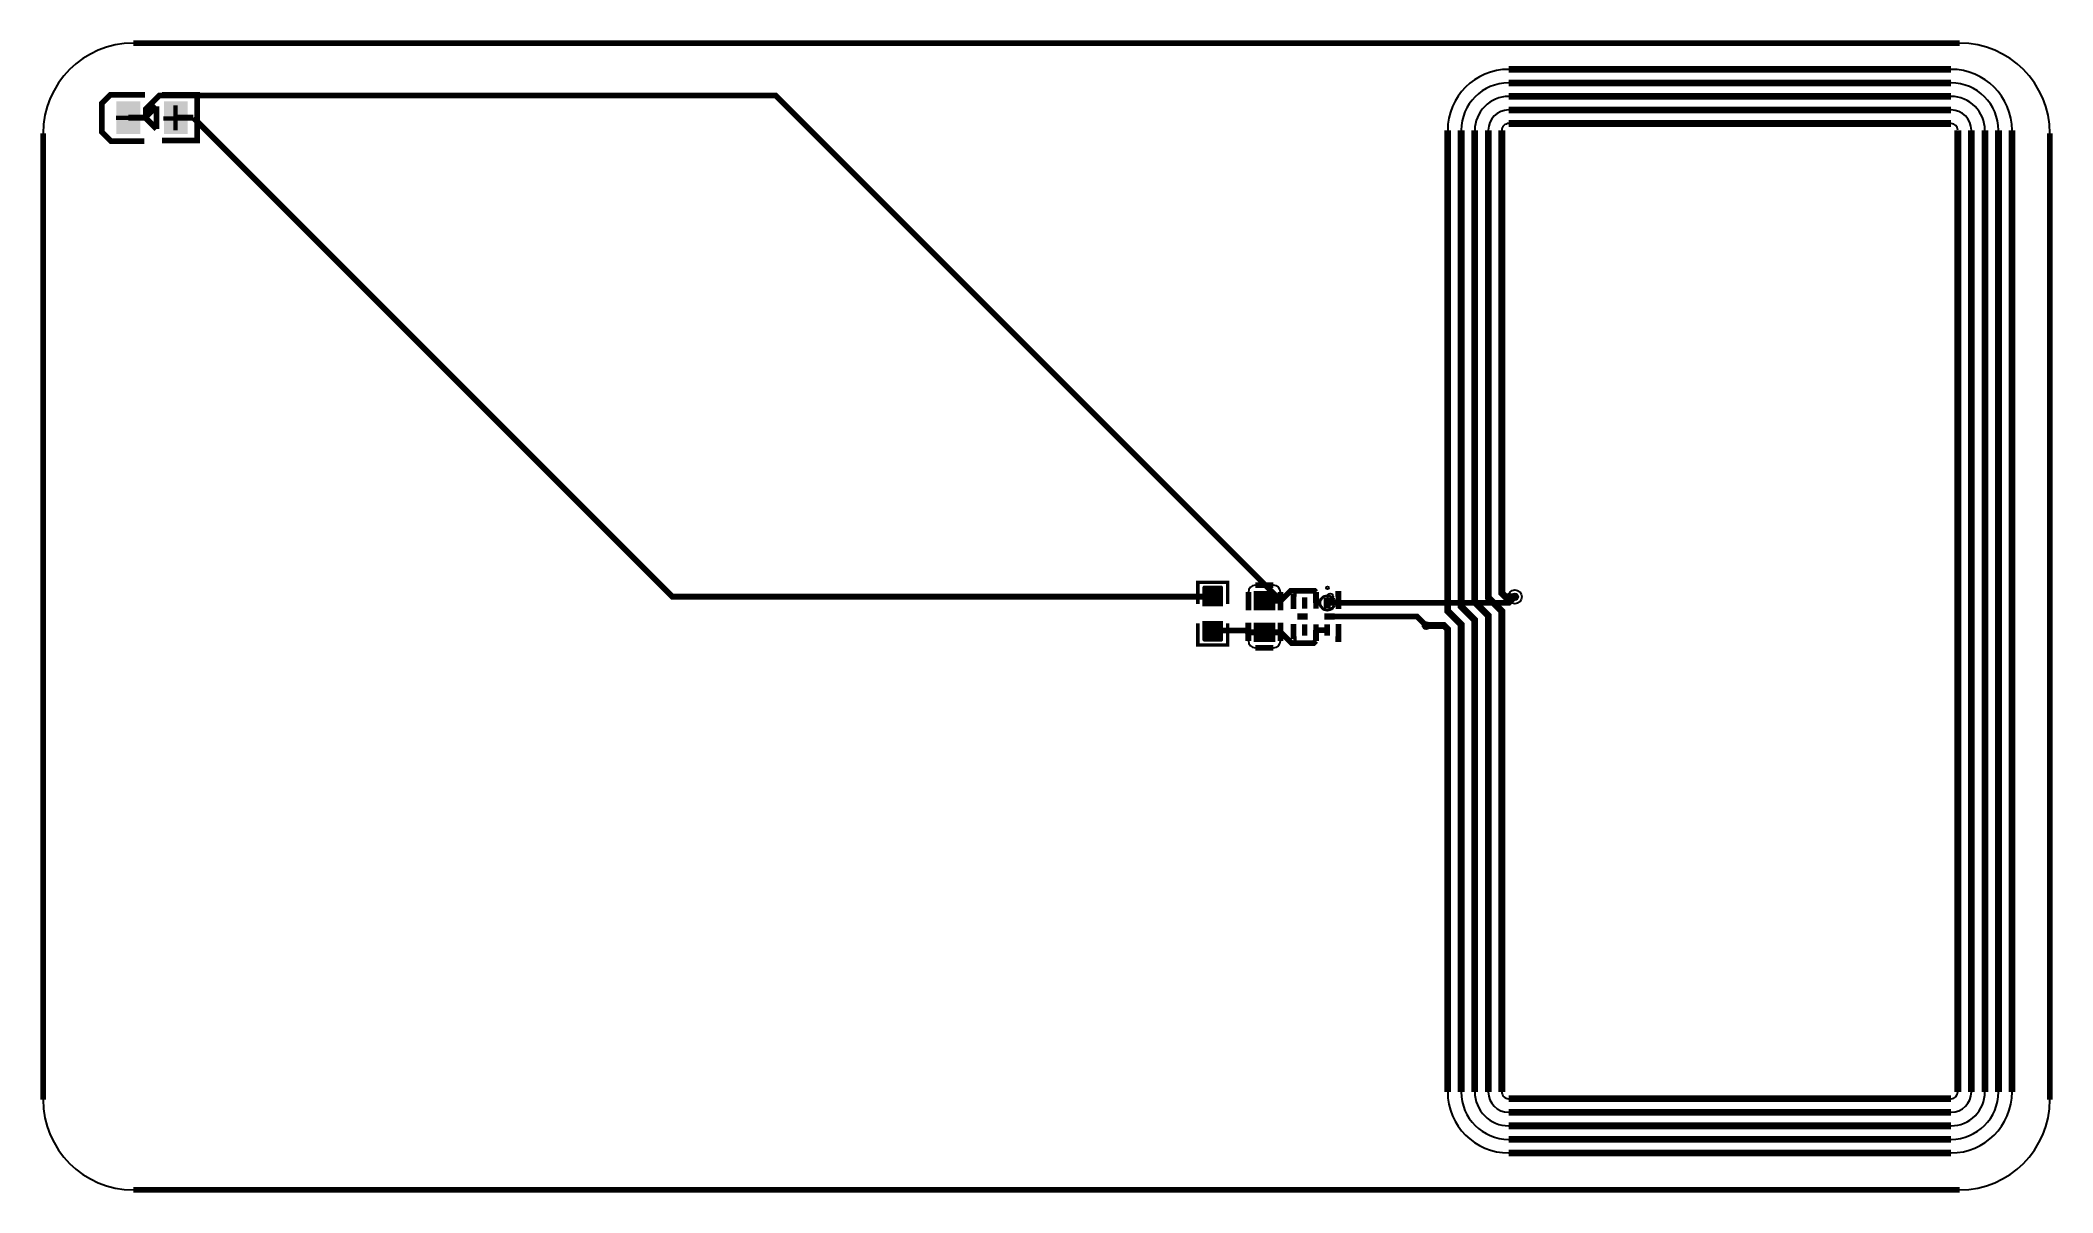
# Model space of a CAD drawing. Header units: millimetres. Extents: x -0.1 to 89, y -50.9 to 0.1.
import ezdxf

# ---------------------------------------------------------------- set-up
doc = ezdxf.new("R2010")
doc.units = ezdxf.units.MM
for name, color, linetype, true_color in [('BoardOutLine', 7, 'Continuous', 0xff00ff), ('BottomLayer', 7, 'Continuous', 0x0000ff), ('BottomSolderMaskLayer', 7, 'Continuous', 0xaa00ff), ('Document', 7, 'Continuous', 0xffffff), ('Multi-Layer', 7, 'Continuous', 0xc0c0c0), ('TopLayer', 7, 'Continuous', 0xff0000), ('TopPasteMaskLayer', 7, 'Continuous', 0x808080), ('TopSilkLayer', 7, 'Continuous', 0xffcc00), ('TopSolderMaskLayer', 7, 'Continuous', 0x800080)]:
    doc.layers.add(name, color=color, linetype=linetype, true_color=true_color)

msp = doc.modelspace()

# ---------------------------------------------------------------- hatches: boundary and pattern name
at = {"layer": 'BottomSolderMaskLayer'}
for points in [[(57.046, -24.564), (57.046, -25.036), (56.73, -25.036), (56.73, -24.564)], [(65.049, -24.528, 1), (65.349, -24.528, 1)]]:
    msp.add_hatch(color=256, dxfattribs=at).paths.add_polyline_path(points)
at = {"layer": 'Document'}
for points in [[(4.332, -3.411), (3.232, -3.411), (3.232, -3.211), (4.332, -3.211)], [(5.32, -3.242), (6.42, -3.242), (6.42, -3.442), (5.32, -3.442)], [(5.767, -3.858), (5.767, -2.758), (5.967, -2.758), (5.967, -3.858)]]:
    msp.add_hatch(color=256, dxfattribs=at).paths.add_polyline_path(points)
at = {"layer": 'Multi-Layer'}
for points in [[(57.028, -24.6), (57.028, -25), (56.748, -25), (56.748, -24.6)], [(65.049, -24.528, 1), (65.349, -24.528, 1)]]:
    msp.add_hatch(color=256, dxfattribs=at).paths.add_polyline_path(points)
at = {"layer": 'TopLayer'}
for points in [[(3.276, -4.002), (4.276, -4.002), (4.276, -2.602), (3.276, -2.602)], [(6.376, -4.002), (5.376, -4.002), (5.376, -2.602), (6.376, -2.602)], [(51.384, -24.923), (52.248, -24.923), (52.248, -24.117), (51.384, -24.117)], [(54.552, -24.3), (54.552, -25.1), (53.652, -25.1), (53.652, -24.3)], [(55.998, -24.6), (55.998, -25), (55.778, -25), (55.778, -24.6)], [(56.498, -24.6), (56.498, -25), (56.278, -25), (56.278, -24.6)], [(51.384, -25.623), (52.248, -25.623), (52.248, -26.43), (51.384, -26.43)], [(54.552, -25.7), (54.552, -26.5), (53.652, -26.5), (53.652, -25.7)], [(55.588, -25.29), (55.988, -25.29), (55.988, -25.51), (55.588, -25.51)], [(55.998, -25.8), (55.998, -26.2), (55.778, -26.2), (55.778, -25.8)], [(56.498, -25.8), (56.498, -26.2), (56.278, -26.2), (56.278, -25.8)], [(56.998, -25.8), (56.998, -26.2), (56.778, -26.2), (56.778, -25.8)], [(56.788, -25.29), (57.188, -25.29), (57.188, -25.51), (56.788, -25.51)], [(61.115, -25.806, 1), (61.415, -25.806, 1)]]:
    msp.add_hatch(color=256, dxfattribs=at).paths.add_polyline_path(points)
at = {"layer": 'TopPasteMaskLayer'}
for points in [[(3.276, -4.002), (4.276, -4.002), (4.276, -2.602), (3.276, -2.602)], [(6.376, -4.002), (5.376, -4.002), (5.376, -2.602), (6.376, -2.602)], [(51.366, -24.078), (51.366, -24.878), (51.416, -24.928), (51.644, -24.928), (51.644, -24.558), (51.974, -24.558), (51.974, -24.928), (52.216, -24.928), (52.266, -24.878), (52.266, -24.078), (52.216, -24.028), (51.416, -24.028)], [(54.552, -24.3), (54.552, -25.1), (53.652, -25.1), (53.652, -24.3)], [(55.998, -24.6), (55.998, -25), (55.778, -25), (55.778, -24.6)], [(56.498, -24.6), (56.498, -25), (56.278, -25), (56.278, -24.6)], [(52.266, -26.468), (52.266, -25.668), (52.216, -25.618), (51.988, -25.618), (51.988, -25.988), (51.658, -25.988), (51.658, -25.618), (51.416, -25.618), (51.366, -25.668), (51.366, -26.468), (51.416, -26.518), (52.216, -26.518)], [(54.552, -25.7), (54.552, -26.5), (53.652, -26.5), (53.652, -25.7)], [(55.588, -25.29), (55.988, -25.29), (55.988, -25.51), (55.588, -25.51)], [(55.998, -25.8), (55.998, -26.2), (55.778, -26.2), (55.778, -25.8)], [(56.498, -25.8), (56.498, -26.2), (56.278, -26.2), (56.278, -25.8)], [(56.998, -25.8), (56.998, -26.2), (56.778, -26.2), (56.778, -25.8)], [(56.788, -25.29), (57.188, -25.29), (57.188, -25.51), (56.788, -25.51)], [(61.115, -25.806, 1), (61.415, -25.806, 1)]]:
    msp.add_hatch(color=256, dxfattribs=at).paths.add_polyline_path(points)
at = {"layer": 'TopSolderMaskLayer'}
for points in [[(3.25, -4.027), (4.301, -4.027), (4.301, -2.577), (3.25, -2.577)], [(6.402, -4.027), (5.351, -4.027), (5.351, -2.577), (6.402, -2.577)], [(51.357, -24.947), (52.275, -24.947), (52.275, -24.093), (51.357, -24.093)], [(54.581, -24.277), (54.581, -25.123), (53.624, -25.123), (53.624, -24.277)], [(56.012, -24.554), (56.012, -25.046), (55.764, -25.046), (55.764, -24.554)], [(56.512, -24.554), (56.512, -25.046), (56.264, -25.046), (56.264, -24.554)], [(57.046, -24.564), (57.046, -25.036), (56.73, -25.036), (56.73, -24.564)], [(65.049, -24.528, 1), (65.349, -24.528, 1)], [(51.357, -25.599), (52.275, -25.599), (52.275, -26.453), (51.357, -26.453)], [(54.581, -25.677), (54.581, -26.523), (53.624, -26.523), (53.624, -25.677)], [(55.563, -25.265), (56.014, -25.265), (56.014, -25.535), (55.563, -25.535)], [(56.012, -25.754), (56.012, -26.246), (55.764, -26.246), (55.764, -25.754)], [(56.512, -25.754), (56.512, -26.246), (56.264, -26.246), (56.264, -25.754)], [(56.763, -25.265), (57.213, -25.265), (57.213, -25.535), (56.763, -25.535)], [(57.012, -25.754), (57.012, -26.246), (56.764, -26.246), (56.764, -25.754)], [(61.115, -25.806, 1), (61.415, -25.806, 1)]]:
    msp.add_hatch(color=256, dxfattribs=at).paths.add_polyline_path(points)

# ---------------------------------------------------------------- linework, layer by layer
at = {"layer": 'BoardOutLine', "const_width": 0.254}
for points in [[(4, 0), (84.9, 0)], [(0, -46.8), (0, -4)], [(88.9, -4), (88.9, -46.8)], [(84.9, -50.8), (4, -50.8)]]:
    msp.add_lwpolyline(points, dxfattribs=at)
at = {"layer": 'BoardOutLine'}
for centre, start, end in [((4, -4), 90, 180), ((84.9, -4), 360, 90), ((4, -46.8), 180, 270), ((84.9, -46.8), 270, 0)]:
    msp.add_arc(centre, 4, start, end, dxfattribs=at)
at = {"layer": 'BottomLayer', "const_width": 0.254}
msp.add_lwpolyline([(56.888, -24.8), (64.927, -24.8), (65.199, -24.528)], dxfattribs=at)
at = {"layer": 'BottomSolderMaskLayer'}
for centre, radius in [((56.888, -24.8), 0.344), ((65.199, -24.528), 0.305), ((65.199, -24.528), 0.15)]:
    msp.add_circle(centre, radius, dxfattribs=at)
at = {"layer": 'Document'}
msp.add_circle((57.023, -24.511), 0.127, dxfattribs=at)
at = {"layer": 'Multi-Layer'}
for centre, radius in [((56.888, -24.8), 0.305), ((65.199, -24.528), 0.305), ((65.199, -24.528), 0.15)]:
    msp.add_circle(centre, radius, dxfattribs=at)
at = {"layer": 'TopLayer'}
for points, const_width in [([(64.922, -1.162), (84.522, -1.162)], 0.3), ([(64.922, -1.762), (84.522, -1.762)], 0.3), ([(4.555, -3.302), (4.555, -2.912), (5.146, -2.321), (32.453, -2.321), (54.832, -24.7)], 0.254), ([(64.922, -2.362), (84.522, -2.362)], 0.3), ([(3.776, -3.302), (4.555, -3.302)], 0.254), ([(5.876, -3.302), (6.656, -3.302)], 0.254), ([(51.816, -24.52), (27.874, -24.52), (6.656, -3.302)], 0.254), ([(64.922, -2.962), (84.522, -2.962)], 0.3), ([(64.922, -3.562), (84.522, -3.562)], 0.3), ([(62.822, -46.462), (62.822, -25.762), (62.222, -25.162), (62.222, -3.862)], 0.3), ([(63.422, -46.462), (63.422, -25.562), (62.822, -24.962), (62.822, -3.862)], 0.3), ([(64.022, -46.462), (64.022, -25.362), (63.422, -24.762), (63.422, -3.862)], 0.3), ([(64.622, -46.462), (64.622, -25.162), (64.022, -24.562), (64.022, -3.862)], 0.3), ([(64.622, -3.862), (64.622, -24.362), (64.787, -24.527), (65.197, -24.527)], 0.3), ([(84.822, -46.462), (84.822, -3.862)], 0.3), ([(85.422, -46.462), (85.422, -3.862)], 0.3), ([(86.022, -46.462), (86.022, -3.862)], 0.3), ([(86.622, -46.462), (86.622, -3.862)], 0.3), ([(87.222, -46.462), (87.222, -3.862)], 0.3), ([(54.102, -24.7), (54.832, -24.7)], 0.254), ([(56.388, -24.32), (56.332, -24.264), (55.268, -24.264), (54.832, -24.7)], 0.254), ([(56.388, -24.8), (56.388, -24.32)], 0.254), ([(61.265, -25.806), (60.859, -25.4), (56.988, -25.4)], 0.254), ([(61.26, -25.797), (61.387, -25.797), (62.057, -25.797), (62.222, -25.962), (62.222, -46.462)], 0.3), ([(51.816, -26.026), (53.299, -26.026), (53.372, -26.1)], 0.254), ([(54.102, -26.1), (53.372, -26.1)], 0.254), ([(54.102, -26.1), (54.832, -26.1)], 0.254), ([(56.388, -26.48), (56.29, -26.578), (55.309, -26.578), (54.832, -26.1)], 0.254), ([(56.388, -26), (56.888, -26)], 0.254), ([(56.388, -26), (56.388, -26.48)], 0.254), ([(64.922, -46.762), (84.522, -46.762)], 0.3), ([(64.922, -47.362), (84.522, -47.362)], 0.3), ([(64.922, -47.962), (84.522, -47.962)], 0.3), ([(64.922, -48.562), (84.522, -48.562)], 0.3), ([(64.922, -49.162), (84.522, -49.162)], 0.3)]:
    msp.add_lwpolyline(points, dxfattribs=dict(at, const_width=const_width))
msp.add_circle((61.265, -25.806), 0.15, dxfattribs=at)
for centre, radius, start, end in [((64.922, -3.862), 2.7, 90, 180), ((64.922, -3.862), 2.1, 90, 180), ((84.522, -3.862), 2.7, 0, 90), ((84.522, -3.862), 2.1, 0, 90), ((64.922, -3.862), 1.5, 90, 180.0097), ((84.522, -3.862), 1.5, 359.9903, 90), ((64.922, -3.862), 0.9, 90, 180), ((64.922, -3.862), 0.3, 90, 180.00002), ((84.522, -3.862), 0.9, 0, 90), ((84.522, -3.862), 0.3, 0, 90), ((64.922, -46.462), 2.7, 180, 270), ((64.922, -46.462), 2.1, 180, 270), ((64.922, -46.462), 1.5, 179.9903, 270), ((64.922, -46.462), 0.9, 180, 270), ((64.922, -46.462), 0.3, 179.99998, 270.04851), ((84.522, -46.462), 2.7, 270, 0), ((84.522, -46.462), 2.1, 270, 0), ((84.522, -46.462), 1.5, 270, 0.0097), ((84.522, -46.462), 0.9, 270, 0), ((84.522, -46.462), 0.3, 270, 0)]:
    msp.add_arc(centre, radius, start, end, dxfattribs=at)
at = {"layer": 'TopPasteMaskLayer'}
msp.add_circle((61.265, -25.806), 0.15, dxfattribs=at)
at = {"layer": 'TopSilkLayer'}
for points, const_width in [([(4.482, -4.345), (3.009, -4.345), (2.602, -3.938), (2.602, -2.668), (2.983, -2.287), (4.507, -2.287)], 0.254), ([(5.269, -4.319), (6.819, -4.319), (6.819, -2.287), (5.269, -2.287)], 0.254), ([(5.026, -2.802), (4.626, -3.202), (4.526, -3.302), (4.626, -3.402), (5.026, -3.802)], 0.254), ([(5.026, -2.802), (5.026, -3.802)], 0.254), ([(51.155, -24.847), (51.155, -23.888), (52.477, -23.888), (52.477, -24.847)], 0.152), ([(53.702, -24.01), (54.502, -24.01)], 0.254), ([(53.393, -25.12), (53.393, -24.32)], 0.254), ([(54.812, -25.12), (54.812, -24.32)], 0.254), ([(55.388, -24.4), (55.53, -24.4)], 0.254), ([(55.388, -25.075), (55.388, -24.4)], 0.254), ([(57.246, -24.4), (57.388, -24.4), (57.388, -25.075)], 0.254), ([(51.155, -25.699), (51.155, -26.658), (52.477, -26.658), (52.477, -25.699)], 0.152), ([(53.392, -25.68), (53.392, -26.48)], 0.254), ([(54.812, -25.68), (54.812, -26.48)], 0.254), ([(55.388, -26.4), (55.388, -25.725)], 0.254), ([(57.388, -25.725), (57.388, -26.4), (57.246, -26.4)], 0.254), ([(54.502, -26.79), (53.702, -26.79)], 0.254), ([(55.53, -26.4), (55.388, -26.4)], 0.254)]:
    msp.add_lwpolyline(points, dxfattribs=dict(at, const_width=const_width))
msp.add_circle((56.896, -24.13), 0.0635, dxfattribs=at)
for centre, start, end in [((53.702, -24.32), 90, 179.9953), ((54.502, -24.32), 0, 90), ((53.702, -26.48), 180, 270), ((54.502, -26.48), 270, 0)]:
    msp.add_arc(centre, 0.31, start, end, dxfattribs=at)
at = {"layer": 'TopSolderMaskLayer'}
for centre, radius in [((56.888, -24.8), 0.344), ((65.199, -24.528), 0.305), ((65.199, -24.528), 0.15), ((61.265, -25.806), 0.15)]:
    msp.add_circle(centre, radius, dxfattribs=at)

doc.saveas('drawing.dxf')
